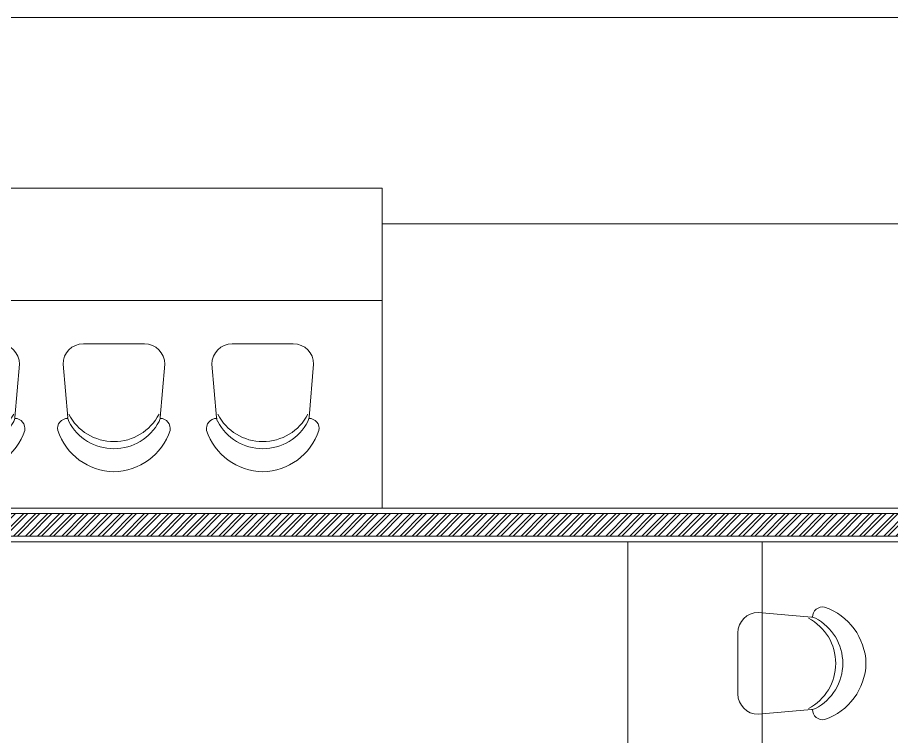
# Model space of a CAD drawing. Header units: millimetres. Extents: x -280308 to 6402717, y -14 to 2073074.
# Drawn here: x 13983 to 17879, y 412680 to 415884 of the extents above; entities that cross this region are included whole.
import ezdxf
from ezdxf.enums import TextEntityAlignment as Align

# ---------------------------------------------------------------- set-up
doc = ezdxf.new("R2010")
doc.units = ezdxf.units.MM
doc.linetypes.add('DASHED2', pattern=[0.375, 0.25, -0.125])
doc.layers.get('0').update_dxf_attribs({"lineweight": 0})
for name, color, linetype, lineweight in [('A-ALINE-3', 111, 'Continuous', 15), ('A-ALINE-6', 117, 'Continuous', 9), ('A-FURN-EQPM', 177, 'Continuous', 0), ('A-Z22-T-Anno_Text', 152, 'Continuous', 9)]:
    doc.layers.add(name, color=color, linetype=linetype, lineweight=lineweight)
doc.layers.add('A-FILL-1', color=7, linetype='Continuous', lineweight=0, true_color=0x454545)
doc.layers.add('FURNITURE', color=26, linetype='Continuous')
doc.styles.add('TGF_A', font='arial.ttf')

# ---------------------------------------------------------------- blocks, each defined once
blk = doc.blocks.new('A$C7a9db0a0')
at = {"layer": 'A-FILL-1', "ltscale": 0.25}
h = blk.add_hatch(dxfattribs=at)
h.set_pattern_fill('ANSI32', color=256, scale=4, angle=180)
h.set_pattern_definition([(225, (-186768.873, -140856.49), (26.9407684, -26.9407684), []), (225, (-186786.833, -140856.49), (26.9407684, -26.9407684), [])])
h.paths.add_polyline_path([(55247.8, -12586), (64047.8, -12586), (64047.8, -12686), (55247.8, -12686)])
at = {"color": 0, "linetype": 'DASHED2', "lineweight": -2, "ltscale": 6}
blk.add_lwpolyline([(61622.8, -11294.5), (64047.8, -11294.5), (64047.8, -12561), (61622.8, -12561)], close=True, dxfattribs=at)
at = {"layer": 'A-ALINE-3', "linetype": 'Continuous'}
blk.add_lwpolyline([(55247.8, -12586), (64047.8, -12586), (64047.8, -12686), (55247.8, -12686)], close=True, dxfattribs=at)
at = {"layer": 'A-ALINE-6'}
blk.add_lwpolyline([(55247.8, -12561), (64047.8, -12561), (64047.8, -12711), (55247.8, -12711)], close=True, dxfattribs=at)
blk = doc.blocks.new('A$Ccc440957')
at = {"layer": 'FURNITURE', "color": 0, "linetype": 'ByBlock', "lineweight": -2}
for p, q in [((-44.9, 189), (-243.3, 171.7)), ((30.7, 0), (30.7, 113.4)), ((30.7, 0), (30.7, -113.4)), ((-44.9, -189), (-243.3, -171.7))]:
    blk.add_line(p, q, dxfattribs=at)
for centre, radius, start, end in [((-218.8, -5.7), 226.4, 108.7288, 178.5583), ((-284.3, 171.6), 37.8, 0, 100.971), ((-170.1, 0), 189, 117.5453, 180), ((-143.7, 0), 189, 117.5453, 180), ((-240, 134.1), 37.8, 94.9782, 117.5453), ((-44.9, 113.4), 75.6, 0, 90), ((-218.8, 5.7), 226.4, 181.4417, 251.2712), ((-170.1, 0), 189, 180, 242.4547), ((-143.7, 0), 189, 180, 242.4547), ((-44.9, -113.4), 75.6, 270, 0), ((-284.3, -171.6), 37.8, 259.029, 0), ((-240, -134.1), 37.8, 242.4547, 265.0218)]:
    blk.add_arc(centre, radius, start, end, dxfattribs=at)
blk = doc.blocks.new('A$C4404b510')
at = {"layer": 'A-FURN-EQPM', "color": 0, "linetype": 'ByBlock', "lineweight": -2, "ltscale": 0.25}
for points in [[(41049.8, 10125), (43299.8, 10125), (43299.8, 9625), (41049.8, 9625)], [(44394.8, 8550), (44394.8, 7450), (44994.8, 7450), (44994.8, 8550)]]:
    blk.add_lwpolyline(points, close=True, dxfattribs=at)
at = {"ltscale": 0.25, "xscale": -1.2, "yscale": 1.2, "zscale": 1.2, "rotation": 270}
for p in [(41456.8, 9395.2), (42104.6, 9395.2), (42768.2, 9395.2)]:
    blk.add_blockref('A$Ccc440957', p, dxfattribs=at)
at = {"ltscale": 0.25, "xscale": -1.2, "yscale": 1.2, "zscale": 1.2}
blk.add_blockref('A$Ccc440957', (44922.7, 8007.6), dxfattribs=at)
blk = doc.blocks.new('*U540')
at = {"lineweight": -2}
blk.add_line((19.23314, 0), (14.55073, 0), dxfattribs=at)
at = {"color": 7, "lineweight": -2, "style": 'TGF_A', "flags": 8}
for tag, height, p in [('NOTE1', 0.0625, (0, 0.3375)), ('DET', 0.09375, (0, 0.09612)), ('SHT', 0.075, (0, -0.10211)), ('NOTE2', 0.0625, (0, -0.39942))]:
    blk.add_attdef(tag, text='', height=height, dxfattribs=at).set_placement(p, align=Align.MIDDLE)
blk = doc.blocks.new('A$Cba193409')
at = {"layer": 'A-Z22-T-Anno_Text', "color": 7, "xscale": 4266.666666600002, "yscale": 4266.666666600002, "zscale": 4266.666666600002}
blk.add_blockref('*U540', (-74879.7, -8888.9), dxfattribs=at)
blk = doc.blocks.new('2')
at = {"ltscale": 0.25}
blk.add_blockref('A$C7a9db0a0', (-46014.9, 426259.3), dxfattribs=at)
at = {"layer": 'A-FURN-EQPM', "color": 0, "linetype": 'ByBlock', "lineweight": -2, "ltscale": 0.25}
blk.add_blockref('A$Cba193409', (22557.9, 424773.3), dxfattribs=at)
at = {"layer": 'A-FURN-EQPM', "ltscale": 0.25}
blk.add_blockref('A$C4404b510', (-27691.9, 404998.3), dxfattribs=at)

msp = doc.modelspace()

# ---------------------------------------------------------------- block references
msp.add_blockref('2', (0, 0))

doc.saveas('drawing.dxf')
